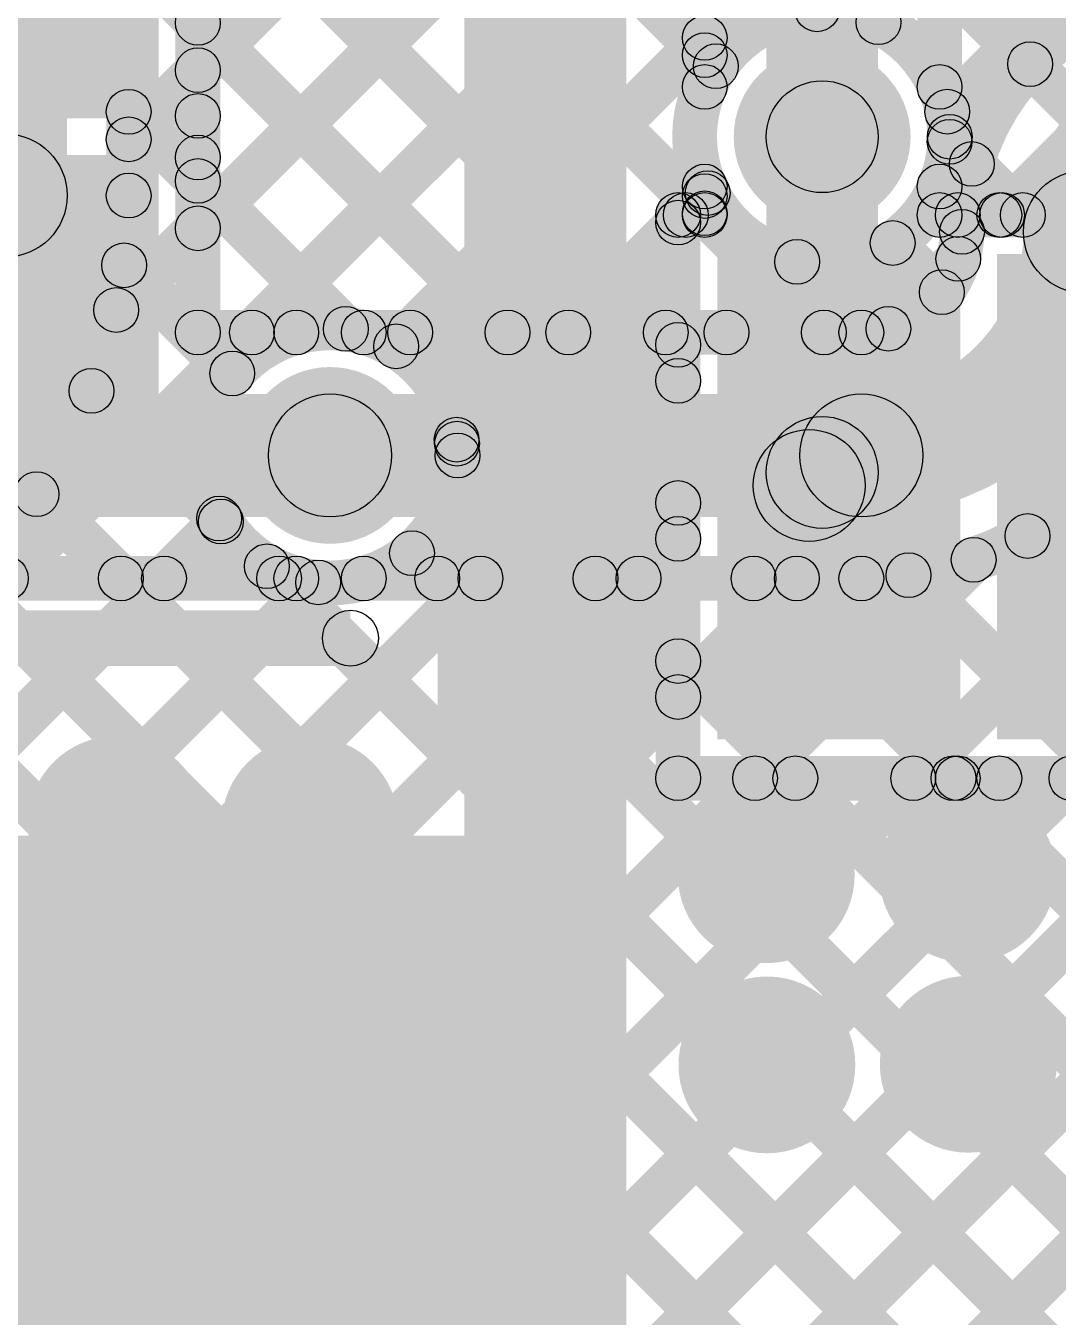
# Model space of a CAD drawing. Header units: millimetres. Extents: x -0.24 to 2.5, y 0 to 2.55.
# Drawn here: x 1.5976 to 1.7822, y 1.3799 to 1.6108 of the extents above; entities that cross this region are included whole.
import ezdxf

# ---------------------------------------------------------------- set-up
doc = ezdxf.new("R2010")
doc.units = ezdxf.units.MM
doc.header["$MEASUREMENT"] = 0
for name, color, linetype in [('BottomLayer', 5, 'Continuous'), ('BottomSolder', 6, 'Continuous'), ('TopLayer', 1, 'Continuous'), ('TopOverlay', 2, 'Continuous'), ('TopPaste', 8, 'Continuous'), ('TopSolder', 216, 'Continuous'), ('ViaHoleLayer', 16, 'Continuous')]:
    doc.layers.add(name, color=color, linetype=linetype)

# ---------------------------------------------------------------- blocks, each defined once
blk = doc.blocks.new('ESP32_WROOM_32__16MB__65')
at = {"layer": 'TopLayer'}
for points in [[(-0.37402, -0.2376), (-0.29528, -0.2376), (-0.29528, -0.27303), (-0.37402, -0.27303)], [(-0.37402, -0.2876), (-0.29528, -0.2876), (-0.29528, -0.32303), (-0.37402, -0.32303)], [(-0.2374, -0.38406), (-0.2374, -0.30531), (-0.20197, -0.30531), (-0.20197, -0.38406)], [(-0.1874, -0.38406), (-0.1874, -0.30531), (-0.15197, -0.30531), (-0.15197, -0.38406)], [(-0.1374, -0.38406), (-0.1374, -0.30531), (-0.10197, -0.30531), (-0.10197, -0.38406)]]:
    blk.add_hatch(color=1, dxfattribs=at).paths.add_polyline_path(points)
at = {"layer": 'TopOverlay'}
blk.add_hatch(color=2, dxfattribs=at).paths.add_polyline_path([(-0.355, -0.375), (-0.355, -0.365), (-0.257, -0.365), (-0.257, -0.375)])
h = blk.add_hatch(color=2, dxfattribs=at)
edge = h.paths.add_edge_path()
edge.add_arc((-0.257, -0.37), 0.005, 0, 360)
at = {"layer": 'TopPaste'}
for points in [[(-0.37402, -0.2376), (-0.29528, -0.2376), (-0.29528, -0.27303), (-0.37402, -0.27303)], [(-0.37402, -0.2876), (-0.29528, -0.2876), (-0.29528, -0.32303), (-0.37402, -0.32303)], [(-0.2374, -0.38406), (-0.2374, -0.30531), (-0.20197, -0.30531), (-0.20197, -0.38406)], [(-0.1874, -0.38406), (-0.1874, -0.30531), (-0.15197, -0.30531), (-0.15197, -0.38406)], [(-0.1374, -0.38406), (-0.1374, -0.30531), (-0.10197, -0.30531), (-0.10197, -0.38406)]]:
    blk.add_hatch(color=8, dxfattribs=at).paths.add_polyline_path(points)
at = {"layer": 'TopSolder'}
for points in [[(-0.37802, -0.2336), (-0.29128, -0.2336), (-0.29128, -0.27703), (-0.37802, -0.27703)], [(-0.37802, -0.2836), (-0.29128, -0.2836), (-0.29128, -0.32703), (-0.37802, -0.32703)], [(-0.2414, -0.38806), (-0.2414, -0.30131), (-0.19797, -0.30131), (-0.19797, -0.38806)], [(-0.1914, -0.38806), (-0.1914, -0.30131), (-0.14797, -0.30131), (-0.14797, -0.38806)], [(-0.1414, -0.38806), (-0.1414, -0.30131), (-0.09797, -0.30131), (-0.09797, -0.38806)]]:
    blk.add_hatch(color=216, dxfattribs=at).paths.add_polyline_path(points)
at = {"layer": 'TopOverlay'}
blk.add_circle((-0.257, -0.37), 0.005, dxfattribs=at)

msp = doc.modelspace()

# ---------------------------------------------------------------- hatches: boundary and pattern name
at = {"layer": 'BottomLayer'}
for points in [[(1.7652, 1.59265), (1.75954, 1.59831), (2.05617, 1.89494), (2.06183, 1.88928)], [(1.723, 1.59991), (1.715, 1.59991), (1.715, 1.889), (1.723, 1.889)], [(1.75, 1.591), (1.73, 1.591), (1.73, 1.889), (1.75, 1.889)], [(1.765, 1.59991), (1.757, 1.59991), (1.757, 1.889), (1.765, 1.889)], [(1.61883, 1.5877), (1.61317, 1.59336), (1.71617, 1.69636), (1.72183, 1.6907)], [(1.61659, 1.55719), (1.61094, 1.56284), (1.71617, 1.66808), (1.72183, 1.66242)], [(1.66209, 1.65685), (1.66775, 1.66251), (1.72183, 1.60843), (1.71617, 1.60277)], [(1.6212, 1.64117), (1.62686, 1.64683), (1.71486, 1.55883), (1.7092, 1.55317)], [(1.64866, 1.642), (1.65431, 1.64765), (1.74314, 1.55883), (1.73748, 1.55317)], [(1.48883, 1.40114), (1.48317, 1.40679), (1.71617, 1.63979), (1.72183, 1.63414)], [(1.605, 1.58048), (1.583, 1.58048), (1.583, 1.636), (1.605, 1.636)], [(1.62, 1.58048), (1.612, 1.58048), (1.612, 1.636), (1.62, 1.636)], [(1.61317, 1.62092), (1.61883, 1.62657), (1.68657, 1.55883), (1.68092, 1.55317)], [(1.75817, 1.61734), (1.76383, 1.62299), (1.78001, 1.60681), (1.77435, 1.60116)], [(1.66915, 1.55317), (1.66349, 1.55883), (1.71617, 1.61151), (1.72183, 1.60585)], [(1.61317, 1.59263), (1.61883, 1.59829), (1.65765, 1.55946), (1.652, 1.55381)], [(1.75996, 1.58726), (1.76562, 1.59292), (1.76958, 1.58896), (1.76392, 1.58331)], [(1.69743, 1.55317), (1.69178, 1.55883), (1.7167, 1.58376), (1.72236, 1.5781)], [(1.48883, 1.14658), (1.48317, 1.15223), (1.90677, 1.57583), (1.91242, 1.57017)], [(1.48883, 1.20315), (1.48317, 1.2088), (1.8502, 1.57583), (1.85585, 1.57017)], [(1.48883, 1.11829), (1.48317, 1.12395), (1.93505, 1.57583), (1.94071, 1.57017)], [(1.48883, 1.17486), (1.48317, 1.18052), (1.87848, 1.57583), (1.88414, 1.57017)], [(1.74978, 1.56916), (1.75544, 1.57482), (1.76423, 1.56603), (1.75857, 1.56037)], [(1.61235, 1.56517), (1.618, 1.57083), (1.63735, 1.55148), (1.63169, 1.54583)], [(1.72572, 1.55317), (1.72006, 1.55883), (1.73269, 1.57146), (1.73835, 1.5658)], [(1.75466, 1.55383), (1.74901, 1.55949), (1.76151, 1.57199), (1.76717, 1.56634)], [(1.65803, 1.552), (1.65803, 1.56), (1.747, 1.56), (1.747, 1.552)], [(1.48883, 1.09001), (1.48317, 1.09566), (1.94217, 1.55466), (1.94783, 1.54901)], [(1.60651, 1.54273), (1.61216, 1.54838), (1.635, 1.52554), (1.62935, 1.51989)], [(1.652, 1.523), (1.652, 1.545), (1.747, 1.545), (1.747, 1.523)], [(1.59671, 1.52424), (1.60236, 1.5299), (2.40183, 0.73044), (2.39617, 0.72478)], [(1.48883, 1.37285), (1.48317, 1.37851), (1.62967, 1.525), (1.63532, 1.51935)], [(1.77389, 1.51676), (1.77955, 1.52242), (2.00032, 1.30165), (1.99466, 1.29599)], [(1.48883, 1.23143), (1.48317, 1.23709), (1.76426, 1.51817), (1.76991, 1.51252)], [(1.63789, 1.51135), (1.64354, 1.517), (2.40183, 0.75872), (2.39617, 0.75306)], [(1.65803, 1.508), (1.65803, 1.516), (1.747, 1.516), (1.747, 1.508)], [(1.75262, 1.50975), (1.75828, 1.51541), (1.99883, 1.27486), (1.99317, 1.2692)], [(1.48883, 1.31628), (1.48317, 1.32194), (1.67606, 1.51483), (1.68172, 1.50917)], [(1.48883, 1.25971), (1.48317, 1.26537), (1.73263, 1.51483), (1.73829, 1.50917)], [(1.48883, 1.288), (1.48317, 1.29365), (1.70435, 1.51483), (1.71, 1.50917)], [(1.48883, 1.34457), (1.48317, 1.35022), (1.64706, 1.51412), (1.65272, 1.50846)], [(1.58372, 1.50895), (1.58937, 1.5146), (2.40183, 0.70215), (2.39617, 0.69649)], [(1.66835, 1.50917), (1.674, 1.51483), (2.40183, 0.787), (2.39617, 0.78135)], [(1.69663, 1.50917), (1.70229, 1.51483), (2.00076, 1.21636), (1.9951, 1.2107)], [(1.72492, 1.50917), (1.73057, 1.51483), (1.99883, 1.24657), (1.99317, 1.24092)], [(1.56771, 1.49667), (1.57337, 1.50233), (2.40183, 0.67387), (2.39617, 0.66821)], [(1.5484, 1.48769), (1.55406, 1.49335), (2.40183, 0.64558), (2.39617, 0.63993)], [(1.5248, 1.48302), (1.53045, 1.48867), (2.2963, 0.72283), (2.29064, 0.71717)], [(1.50499, 1.47454), (1.51065, 1.48019), (2.26801, 0.72283), (2.26236, 0.71717)]]:
    msp.add_hatch(color=5, dxfattribs=at).paths.add_polyline_path(points)
h = msp.add_hatch(color=5, dxfattribs=at)
edge = h.paths.add_edge_path()
edge.add_arc((1.719, 1.60868), 0.004, 0, 360)
h = msp.add_hatch(color=5, dxfattribs=at)
edge = h.paths.add_edge_path()
edge.add_arc((1.719, 1.6056), 0.004, 0, 360)
h = msp.add_hatch(color=5, dxfattribs=at)
edge = h.paths.add_edge_path()
edge.add_arc((1.77718, 1.60399), 0.004, 0, 360)
h = msp.add_hatch(color=5, dxfattribs=at)
edge = h.paths.add_edge_path()
edge.add_arc((1.719, 1.59991), 0.004, 0, 360)
h = msp.add_hatch(color=5, dxfattribs=at)
edge = h.paths.add_edge_path()
edge.add_arc((1.719, 1.59991), 0.004, 0, 360)
h = msp.add_hatch(color=5, dxfattribs=at)
edge = h.paths.add_edge_path()
edge.add_arc((1.761, 1.59991), 0.004, 0, 360)
h = msp.add_hatch(color=5, dxfattribs=at)
edge = h.paths.add_edge_path()
edge.add_arc((1.761, 1.59991), 0.004, 0, 360)
h = msp.add_hatch(color=5, dxfattribs=at)
edge = h.paths.add_edge_path()
edge.add_arc((1.74, 1.591), 0.01181, 0, 360)
h = msp.add_hatch(color=5, dxfattribs=at)
edge = h.paths.add_edge_path()
edge.add_arc((1.74, 1.591), 0.01, 0, 360)
h = msp.add_hatch(color=5, dxfattribs=at)
edge = h.paths.add_edge_path()
edge.add_arc((1.616, 1.59546), 0.004, 0, 360)
h = msp.add_hatch(color=5, dxfattribs=at)
edge = h.paths.add_edge_path()
edge.add_arc((1.76237, 1.59548), 0.004, 0, 360)
h = msp.add_hatch(color=5, dxfattribs=at)
edge = h.paths.add_edge_path()
edge.add_arc((1.616, 1.59053), 0.004, 0, 360)
h = msp.add_hatch(color=5, dxfattribs=at)
edge = h.paths.add_edge_path()
edge.add_arc((1.76279, 1.59009), 0.004, 0, 360)
h = msp.add_hatch(color=5, dxfattribs=at)
edge = h.paths.add_edge_path()
edge.add_arc((1.76281, 1.591), 0.004, 0, 360)
h = msp.add_hatch(color=5, dxfattribs=at)
edge = h.paths.add_edge_path()
edge.add_arc((1.76281, 1.591), 0.004, 0, 360)
h = msp.add_hatch(color=5, dxfattribs=at)
edge = h.paths.add_edge_path()
edge.add_arc((1.594, 1.58048), 0.011, 0, 360)
h = msp.add_hatch(color=5, dxfattribs=at)
edge = h.paths.add_edge_path()
edge.add_arc((1.594, 1.58048), 0.011, 0, 360)
h = msp.add_hatch(color=5, dxfattribs=at)
edge = h.paths.add_edge_path()
edge.add_arc((1.76675, 1.58613), 0.004, 0, 360)
h = msp.add_hatch(color=5, dxfattribs=at)
edge = h.paths.add_edge_path()
edge.add_arc((1.616, 1.58048), 0.004, 0, 360)
h = msp.add_hatch(color=5, dxfattribs=at)
edge = h.paths.add_edge_path()
edge.add_arc((1.616, 1.58048), 0.004, 0, 360)
h = msp.add_hatch(color=5, dxfattribs=at)
edge = h.paths.add_edge_path()
edge.add_arc((1.71953, 1.58093), 0.004, 0, 360)
h = msp.add_hatch(color=5, dxfattribs=at)
edge = h.paths.add_edge_path()
edge.add_arc((1.787, 1.574), 0.011, 0, 360)
h = msp.add_hatch(color=5, dxfattribs=at)
edge = h.paths.add_edge_path()
edge.add_arc((1.787, 1.574), 0.011, 0, 360)
h = msp.add_hatch(color=5, dxfattribs=at)
edge = h.paths.add_edge_path()
edge.add_arc((1.765, 1.574), 0.004, 0, 360)
h = msp.add_hatch(color=5, dxfattribs=at)
edge = h.paths.add_edge_path()
edge.add_arc((1.765, 1.574), 0.004, 0, 360)
h = msp.add_hatch(color=5, dxfattribs=at)
edge = h.paths.add_edge_path()
edge.add_arc((1.75261, 1.57199), 0.004, 0, 360)
h = msp.add_hatch(color=5, dxfattribs=at)
edge = h.paths.add_edge_path()
edge.add_arc((1.76434, 1.56916), 0.004, 0, 360)
h = msp.add_hatch(color=5, dxfattribs=at)
edge = h.paths.add_edge_path()
edge.add_arc((1.61518, 1.568), 0.004, 0, 360)
h = msp.add_hatch(color=5, dxfattribs=at)
edge = h.paths.add_edge_path()
edge.add_arc((1.73552, 1.56863), 0.004, 0, 360)
h = msp.add_hatch(color=5, dxfattribs=at)
edge = h.paths.add_edge_path()
edge.add_arc((1.7614, 1.5632), 0.004, 0, 360)
h = msp.add_hatch(color=5, dxfattribs=at)
edge = h.paths.add_edge_path()
edge.add_arc((1.61377, 1.56001), 0.004, 0, 360)
h = msp.add_hatch(color=5, dxfattribs=at)
edge = h.paths.add_edge_path()
edge.add_arc((1.65482, 1.55664), 0.004, 0, 360)
h = msp.add_hatch(color=5, dxfattribs=at)
edge = h.paths.add_edge_path()
edge.add_arc((1.65803, 1.556), 0.004, 0, 360)
h = msp.add_hatch(color=5, dxfattribs=at)
edge = h.paths.add_edge_path()
edge.add_arc((1.65803, 1.556), 0.004, 0, 360)
h = msp.add_hatch(color=5, dxfattribs=at)
edge = h.paths.add_edge_path()
edge.add_arc((1.66632, 1.556), 0.004, 0, 360)
h = msp.add_hatch(color=5, dxfattribs=at)
edge = h.paths.add_edge_path()
edge.add_arc((1.68374, 1.556), 0.004, 0, 360)
h = msp.add_hatch(color=5, dxfattribs=at)
edge = h.paths.add_edge_path()
edge.add_arc((1.6946, 1.556), 0.004, 0, 360)
h = msp.add_hatch(color=5, dxfattribs=at)
edge = h.paths.add_edge_path()
edge.add_arc((1.71203, 1.556), 0.004, 0, 360)
h = msp.add_hatch(color=5, dxfattribs=at)
edge = h.paths.add_edge_path()
edge.add_arc((1.72289, 1.556), 0.004, 0, 360)
h = msp.add_hatch(color=5, dxfattribs=at)
edge = h.paths.add_edge_path()
edge.add_arc((1.74031, 1.556), 0.004, 0, 360)
h = msp.add_hatch(color=5, dxfattribs=at)
edge = h.paths.add_edge_path()
edge.add_arc((1.747, 1.556), 0.004, 0, 360)
h = msp.add_hatch(color=5, dxfattribs=at)
edge = h.paths.add_edge_path()
edge.add_arc((1.747, 1.556), 0.004, 0, 360)
h = msp.add_hatch(color=5, dxfattribs=at)
edge = h.paths.add_edge_path()
edge.add_arc((1.75184, 1.55666), 0.004, 0, 360)
h = msp.add_hatch(color=5, dxfattribs=at)
edge = h.paths.add_edge_path()
edge.add_arc((1.63452, 1.54866), 0.004, 0, 360)
h = msp.add_hatch(color=5, dxfattribs=at)
edge = h.paths.add_edge_path()
edge.add_arc((1.60934, 1.54555), 0.004, 0, 360)
h = msp.add_hatch(color=5, dxfattribs=at)
edge = h.paths.add_edge_path()
edge.add_arc((1.652, 1.534), 0.01181, 0, 360)
h = msp.add_hatch(color=5, dxfattribs=at)
edge = h.paths.add_edge_path()
edge.add_arc((1.652, 1.534), 0.011, 0, 360)
h = msp.add_hatch(color=5, dxfattribs=at)
edge = h.paths.add_edge_path()
edge.add_arc((1.747, 1.534), 0.011, 0, 360)
h = msp.add_hatch(color=5, dxfattribs=at)
edge = h.paths.add_edge_path()
edge.add_arc((1.747, 1.534), 0.011, 0, 360)
h = msp.add_hatch(color=5, dxfattribs=at)
edge = h.paths.add_edge_path()
edge.add_arc((1.59954, 1.52707), 0.004, 0, 360)
h = msp.add_hatch(color=5, dxfattribs=at)
edge = h.paths.add_edge_path()
edge.add_arc((1.63218, 1.52271), 0.004, 0, 360)
h = msp.add_hatch(color=5, dxfattribs=at)
edge = h.paths.add_edge_path()
edge.add_arc((1.63249, 1.52217), 0.004, 0, 360)
h = msp.add_hatch(color=5, dxfattribs=at)
edge = h.paths.add_edge_path()
edge.add_arc((1.77672, 1.51959), 0.004, 0, 360)
h = msp.add_hatch(color=5, dxfattribs=at)
edge = h.paths.add_edge_path()
edge.add_arc((1.64071, 1.51418), 0.004, 0, 360)
h = msp.add_hatch(color=5, dxfattribs=at)
edge = h.paths.add_edge_path()
edge.add_arc((1.76709, 1.51534), 0.004, 0, 360)
h = msp.add_hatch(color=5, dxfattribs=at)
edge = h.paths.add_edge_path()
edge.add_arc((1.64989, 1.51129), 0.004, 0, 360)
h = msp.add_hatch(color=5, dxfattribs=at)
edge = h.paths.add_edge_path()
edge.add_arc((1.65803, 1.512), 0.004, 0, 360)
h = msp.add_hatch(color=5, dxfattribs=at)
edge = h.paths.add_edge_path()
edge.add_arc((1.65803, 1.512), 0.004, 0, 360)
h = msp.add_hatch(color=5, dxfattribs=at)
edge = h.paths.add_edge_path()
edge.add_arc((1.67118, 1.512), 0.004, 0, 360)
h = msp.add_hatch(color=5, dxfattribs=at)
edge = h.paths.add_edge_path()
edge.add_arc((1.67889, 1.512), 0.004, 0, 360)
h = msp.add_hatch(color=5, dxfattribs=at)
edge = h.paths.add_edge_path()
edge.add_arc((1.69946, 1.512), 0.004, 0, 360)
h = msp.add_hatch(color=5, dxfattribs=at)
edge = h.paths.add_edge_path()
edge.add_arc((1.70717, 1.512), 0.004, 0, 360)
h = msp.add_hatch(color=5, dxfattribs=at)
edge = h.paths.add_edge_path()
edge.add_arc((1.72774, 1.512), 0.004, 0, 360)
h = msp.add_hatch(color=5, dxfattribs=at)
edge = h.paths.add_edge_path()
edge.add_arc((1.73546, 1.512), 0.004, 0, 360)
h = msp.add_hatch(color=5, dxfattribs=at)
edge = h.paths.add_edge_path()
edge.add_arc((1.747, 1.512), 0.004, 0, 360)
h = msp.add_hatch(color=5, dxfattribs=at)
edge = h.paths.add_edge_path()
edge.add_arc((1.747, 1.512), 0.004, 0, 360)
h = msp.add_hatch(color=5, dxfattribs=at)
edge = h.paths.add_edge_path()
edge.add_arc((1.75545, 1.51258), 0.004, 0, 360)
h = msp.add_hatch(color=5, dxfattribs=at)
edge = h.paths.add_edge_path()
edge.add_arc((1.61378, 1.468), 0.01181, 0, 360)
h = msp.add_hatch(color=5, dxfattribs=at)
edge = h.paths.add_edge_path()
edge.add_arc((1.64844, 1.46789), 0.01181, 0, 360)
h = msp.add_hatch(color=5, dxfattribs=at)
edge = h.paths.add_edge_path()
edge.add_arc((1.73, 1.459), 0.01181, 0, 360)
h = msp.add_hatch(color=5, dxfattribs=at)
edge = h.paths.add_edge_path()
edge.add_arc((1.766, 1.45911), 0.01181, 0, 360)
h = msp.add_hatch(color=5, dxfattribs=at)
edge = h.paths.add_edge_path()
edge.add_arc((1.61378, 1.432), 0.01181, 0, 360)
h = msp.add_hatch(color=5, dxfattribs=at)
edge = h.paths.add_edge_path()
edge.add_arc((1.64833, 1.43189), 0.01181, 0, 360)
h = msp.add_hatch(color=5, dxfattribs=at)
edge = h.paths.add_edge_path()
edge.add_arc((1.73012, 1.425), 0.01181, 0, 360)
h = msp.add_hatch(color=5, dxfattribs=at)
edge = h.paths.add_edge_path()
edge.add_arc((1.76612, 1.42511), 0.01181, 0, 360)
h = msp.add_hatch(color=5, dxfattribs=at)
edge = h.paths.add_edge_path()
edge.add_arc((1.61389, 1.396), 0.01181, 0, 360)
h = msp.add_hatch(color=5, dxfattribs=at)
edge = h.paths.add_edge_path()
edge.add_arc((1.64822, 1.39589), 0.01181, 0, 360)
at = {"layer": 'BottomSolder'}
h = msp.add_hatch(color=6, dxfattribs=at)
edge = h.paths.add_edge_path()
edge.add_arc((1.74, 1.591), 0.01581, 0, 360)
h = msp.add_hatch(color=6, dxfattribs=at)
edge = h.paths.add_edge_path()
edge.add_arc((1.652, 1.534), 0.01581, 0, 360)
h = msp.add_hatch(color=6, dxfattribs=at)
edge = h.paths.add_edge_path()
edge.add_arc((1.61378, 1.468), 0.01581, 0, 360)
h = msp.add_hatch(color=6, dxfattribs=at)
edge = h.paths.add_edge_path()
edge.add_arc((1.64844, 1.46789), 0.01581, 0, 360)
h = msp.add_hatch(color=6, dxfattribs=at)
edge = h.paths.add_edge_path()
edge.add_arc((1.73, 1.459), 0.01581, 0, 360)
h = msp.add_hatch(color=6, dxfattribs=at)
edge = h.paths.add_edge_path()
edge.add_arc((1.766, 1.45911), 0.01581, 0, 360)
h = msp.add_hatch(color=6, dxfattribs=at)
edge = h.paths.add_edge_path()
edge.add_arc((1.61378, 1.432), 0.01581, 0, 360)
h = msp.add_hatch(color=6, dxfattribs=at)
edge = h.paths.add_edge_path()
edge.add_arc((1.64833, 1.43189), 0.01581, 0, 360)
h = msp.add_hatch(color=6, dxfattribs=at)
edge = h.paths.add_edge_path()
edge.add_arc((1.73012, 1.425), 0.01581, 0, 360)
h = msp.add_hatch(color=6, dxfattribs=at)
edge = h.paths.add_edge_path()
edge.add_arc((1.76612, 1.42511), 0.01581, 0, 360)
h = msp.add_hatch(color=6, dxfattribs=at)
edge = h.paths.add_edge_path()
edge.add_arc((1.61389, 1.396), 0.01581, 0, 360)
h = msp.add_hatch(color=6, dxfattribs=at)
edge = h.paths.add_edge_path()
edge.add_arc((1.64822, 1.39589), 0.01581, 0, 360)
at = {"layer": 'TopLayer'}
for points in [[(1.6312, 1.60007), (1.62554, 1.60573), (2.19409, 2.17428), (2.19975, 2.16863)], [(1.6312, 1.57179), (1.62554, 1.57745), (2.19409, 2.146), (2.19975, 2.14034)], [(1.64086, 1.55317), (1.63521, 1.55883), (2.19409, 2.11771), (2.19975, 2.11206)], [(1.66665, 1.55068), (1.661, 1.55633), (2.19409, 2.08943), (2.19975, 2.08377)], [(1.7529, 1.60864), (1.74724, 1.6143), (2.19409, 2.06114), (2.19975, 2.05549)], [(1.7652, 1.59265), (1.75954, 1.59831), (2.19409, 2.03286), (2.19975, 2.0272)], [(1.775, 1.57417), (1.76935, 1.57983), (2.19409, 2.00458), (2.19975, 1.99892)], [(1.676, 1.297), (1.705, 1.297), (1.705, 1.89), (1.676, 1.89)], [(1.65465, 1.72086), (1.6603, 1.72652), (1.80699, 1.57983), (1.80134, 1.57417)], [(1.66209, 1.65685), (1.66775, 1.66251), (1.72382, 1.60644), (1.71816, 1.60078)], [(1.64866, 1.642), (1.65431, 1.64765), (1.72183, 1.58014), (1.71617, 1.57448)], [(1.62554, 1.63683), (1.6312, 1.64249), (1.71707, 1.55661), (1.71142, 1.55096)], [(1.63237, 1.59472), (1.62437, 1.59472), (1.62437, 1.63728), (1.63237, 1.63728)], [(1.62554, 1.60855), (1.6312, 1.6142), (1.71707, 1.52833), (1.71142, 1.52267)], [(1.63237, 1.58728), (1.62437, 1.58728), (1.62437, 1.59472), (1.63237, 1.59472)], [(1.63237, 1.58728), (1.62437, 1.58728), (1.62437, 1.59472), (1.63237, 1.59472)], [(1.75996, 1.58726), (1.76562, 1.59292), (1.77871, 1.57983), (1.77305, 1.57417)], [(1.75, 1.53096), (1.73, 1.53096), (1.73, 1.591), (1.75, 1.591)], [(1.63237, 1.556), (1.62437, 1.556), (1.62437, 1.58728), (1.63237, 1.58728)], [(1.62554, 1.58026), (1.6312, 1.58592), (1.65765, 1.55946), (1.652, 1.55381)], [(1.71843, 1.57417), (1.71278, 1.57983), (1.71617, 1.58322), (1.72183, 1.57757)], [(1.723, 1.577), (1.715, 1.577), (1.715, 1.58209), (1.723, 1.58209)], [(1.765, 1.577), (1.757, 1.577), (1.757, 1.58209), (1.765, 1.58209)], [(1.71424, 1.573), (1.71424, 1.581), (1.719, 1.581), (1.719, 1.573)], [(1.761, 1.573), (1.761, 1.581), (1.76424, 1.581), (1.76424, 1.573)], [(1.76424, 1.573), (1.76424, 1.581), (1.77168, 1.581), (1.77168, 1.573)], [(1.76424, 1.573), (1.76424, 1.581), (1.77168, 1.581), (1.77168, 1.573)], [(1.77168, 1.573), (1.77168, 1.581), (1.81424, 1.581), (1.81424, 1.573)], [(1.67754, 1.53328), (1.67188, 1.53894), (1.71142, 1.57847), (1.71707, 1.57281)], [(1.71824, 1.47626), (1.71024, 1.47626), (1.71024, 1.577), (1.71824, 1.577)], [(1.62837, 1.552), (1.62837, 1.56), (1.64597, 1.56), (1.64597, 1.552)], [(1.39672, 1.22417), (1.39106, 1.22983), (1.71142, 1.55018), (1.71707, 1.54453)], [(1.547, 1.523), (1.547, 1.545), (1.652, 1.545), (1.652, 1.523)], [(1.67181, 1.534), (1.67746, 1.53965), (1.71707, 1.50004), (1.71142, 1.49439)], [(1.425, 1.22417), (1.41935, 1.22983), (1.71142, 1.5219), (1.71707, 1.51624)], [(1.66383, 1.51369), (1.66948, 1.51935), (1.959, 1.22983), (1.95335, 1.22417)], [(1.552, 1.508), (1.552, 1.516), (1.64597, 1.516), (1.64597, 1.508)], [(1.34015, 1.22417), (1.33449, 1.22983), (1.61949, 1.51483), (1.62515, 1.50917)], [(1.36843, 1.22417), (1.36278, 1.22983), (1.64706, 1.51412), (1.65272, 1.50846)], [(1.55521, 1.50917), (1.56087, 1.51483), (1.84587, 1.22983), (1.84021, 1.22417)], [(1.58349, 1.50917), (1.58915, 1.51483), (1.87415, 1.22983), (1.86849, 1.22417)], [(1.61178, 1.50917), (1.61744, 1.51483), (1.90244, 1.22983), (1.89678, 1.22417)], [(1.64006, 1.50917), (1.64572, 1.51483), (1.93072, 1.22983), (1.92506, 1.22417)], [(1.54637, 1.48972), (1.55203, 1.49538), (1.81758, 1.22983), (1.81193, 1.22417)], [(1.45329, 1.22417), (1.44763, 1.22983), (1.71142, 1.49361), (1.71707, 1.48796)], [(1.48157, 1.22417), (1.47591, 1.22983), (1.72517, 1.47909), (1.73083, 1.47343)], [(1.50985, 1.22417), (1.5042, 1.22983), (1.75346, 1.47909), (1.75911, 1.47343)], [(1.53814, 1.22417), (1.53248, 1.22983), (1.78174, 1.47909), (1.7874, 1.47343)], [(1.53427, 1.47354), (1.53993, 1.4792), (1.7893, 1.22983), (1.78364, 1.22417)], [(1.56642, 1.22417), (1.56077, 1.22983), (1.81003, 1.47909), (1.81568, 1.47343)], [(1.59471, 1.22417), (1.58905, 1.22983), (1.83831, 1.47909), (1.84397, 1.47343)], [(1.62299, 1.22417), (1.61734, 1.22983), (1.8666, 1.47909), (1.87225, 1.47343)], [(1.71424, 1.47226), (1.71424, 1.48026), (1.76424, 1.48026), (1.76424, 1.47226)], [(1.73237, 1.47343), (1.73803, 1.47909), (1.98729, 1.22983), (1.98163, 1.22417)], [(1.76066, 1.47343), (1.76631, 1.47909), (1.99783, 1.24757), (1.99217, 1.24192)], [(1.76424, 1.47226), (1.76424, 1.48026), (1.77168, 1.48026), (1.77168, 1.47226)], [(1.76424, 1.47226), (1.76424, 1.48026), (1.77168, 1.48026), (1.77168, 1.47226)], [(1.77168, 1.47226), (1.77168, 1.48026), (1.81424, 1.48026), (1.81424, 1.47226)], [(1.51415, 1.46538), (1.5198, 1.47104), (1.76101, 1.22983), (1.75536, 1.22417)], [(1.041, 1.272), (1.705, 1.272), (1.705, 1.466), (1.041, 1.466)]]:
    msp.add_hatch(color=1, dxfattribs=at).paths.add_polyline_path(points)
h = msp.add_hatch(color=1, dxfattribs=at)
edge = h.paths.add_edge_path()
edge.add_arc((1.73909, 1.61379), 0.004, 0, 360)
h = msp.add_hatch(color=1, dxfattribs=at)
edge = h.paths.add_edge_path()
edge.add_arc((1.62837, 1.61137), 0.004, 0, 360)
h = msp.add_hatch(color=1, dxfattribs=at)
edge = h.paths.add_edge_path()
edge.add_arc((1.75007, 1.61147), 0.004, 0, 360)
h = msp.add_hatch(color=1, dxfattribs=at)
edge = h.paths.add_edge_path()
edge.add_arc((1.72099, 1.60361), 0.004, 0, 360)
h = msp.add_hatch(color=1, dxfattribs=at)
edge = h.paths.add_edge_path()
edge.add_arc((1.62837, 1.6029), 0.004, 0, 360)
h = msp.add_hatch(color=1, dxfattribs=at)
edge = h.paths.add_edge_path()
edge.add_arc((1.74, 1.591), 0.01181, 0, 360)
h = msp.add_hatch(color=1, dxfattribs=at)
edge = h.paths.add_edge_path()
edge.add_arc((1.74, 1.591), 0.01, 0, 360)
h = msp.add_hatch(color=1, dxfattribs=at)
edge = h.paths.add_edge_path()
edge.add_arc((1.62837, 1.59472), 0.004, 0, 360)
h = msp.add_hatch(color=1, dxfattribs=at)
edge = h.paths.add_edge_path()
edge.add_arc((1.62837, 1.59472), 0.004, 0, 360)
h = msp.add_hatch(color=1, dxfattribs=at)
edge = h.paths.add_edge_path()
edge.add_arc((1.62837, 1.59472), 0.004, 0, 360)
h = msp.add_hatch(color=1, dxfattribs=at)
edge = h.paths.add_edge_path()
edge.add_arc((1.76237, 1.59548), 0.004, 0, 360)
h = msp.add_hatch(color=1, dxfattribs=at)
edge = h.paths.add_edge_path()
edge.add_arc((1.76279, 1.59009), 0.004, 0, 360)
h = msp.add_hatch(color=1, dxfattribs=at)
edge = h.paths.add_edge_path()
edge.add_arc((1.76281, 1.591), 0.004, 0, 360)
h = msp.add_hatch(color=1, dxfattribs=at)
edge = h.paths.add_edge_path()
edge.add_arc((1.76281, 1.591), 0.004, 0, 360)
h = msp.add_hatch(color=1, dxfattribs=at)
edge = h.paths.add_edge_path()
edge.add_arc((1.62837, 1.58728), 0.004, 0, 360)
h = msp.add_hatch(color=1, dxfattribs=at)
edge = h.paths.add_edge_path()
edge.add_arc((1.62837, 1.58728), 0.004, 0, 360)
h = msp.add_hatch(color=1, dxfattribs=at)
edge = h.paths.add_edge_path()
edge.add_arc((1.62837, 1.58728), 0.004, 0, 360)
h = msp.add_hatch(color=1, dxfattribs=at)
edge = h.paths.add_edge_path()
edge.add_arc((1.62837, 1.58309), 0.004, 0, 360)
h = msp.add_hatch(color=1, dxfattribs=at)
edge = h.paths.add_edge_path()
edge.add_arc((1.719, 1.58209), 0.004, 0, 360)
h = msp.add_hatch(color=1, dxfattribs=at)
edge = h.paths.add_edge_path()
edge.add_arc((1.719, 1.58209), 0.004, 0, 360)
h = msp.add_hatch(color=1, dxfattribs=at)
edge = h.paths.add_edge_path()
edge.add_arc((1.719, 1.58039), 0.004, 0, 360)
h = msp.add_hatch(color=1, dxfattribs=at)
edge = h.paths.add_edge_path()
edge.add_arc((1.761, 1.58209), 0.004, 0, 360)
h = msp.add_hatch(color=1, dxfattribs=at)
edge = h.paths.add_edge_path()
edge.add_arc((1.761, 1.58209), 0.004, 0, 360)
h = msp.add_hatch(color=1, dxfattribs=at)
edge = h.paths.add_edge_path()
edge.add_arc((1.71424, 1.577), 0.004, 0, 360)
h = msp.add_hatch(color=1, dxfattribs=at)
edge = h.paths.add_edge_path()
edge.add_arc((1.71424, 1.577), 0.004, 0, 360)
h = msp.add_hatch(color=1, dxfattribs=at)
edge = h.paths.add_edge_path()
edge.add_arc((1.71561, 1.577), 0.004, 0, 360)
h = msp.add_hatch(color=1, dxfattribs=at)
edge = h.paths.add_edge_path()
edge.add_arc((1.719, 1.57731), 0.004, 0, 360)
h = msp.add_hatch(color=1, dxfattribs=at)
edge = h.paths.add_edge_path()
edge.add_arc((1.719, 1.577), 0.004, 0, 360)
h = msp.add_hatch(color=1, dxfattribs=at)
edge = h.paths.add_edge_path()
edge.add_arc((1.719, 1.577), 0.004, 0, 360)
h = msp.add_hatch(color=1, dxfattribs=at)
edge = h.paths.add_edge_path()
edge.add_arc((1.761, 1.577), 0.004, 0, 360)
h = msp.add_hatch(color=1, dxfattribs=at)
edge = h.paths.add_edge_path()
edge.add_arc((1.761, 1.577), 0.004, 0, 360)
h = msp.add_hatch(color=1, dxfattribs=at)
edge = h.paths.add_edge_path()
edge.add_arc((1.76424, 1.577), 0.004, 0, 360)
h = msp.add_hatch(color=1, dxfattribs=at)
edge = h.paths.add_edge_path()
edge.add_arc((1.76424, 1.577), 0.004, 0, 360)
h = msp.add_hatch(color=1, dxfattribs=at)
edge = h.paths.add_edge_path()
edge.add_arc((1.76424, 1.577), 0.004, 0, 360)
h = msp.add_hatch(color=1, dxfattribs=at)
edge = h.paths.add_edge_path()
edge.add_arc((1.77168, 1.577), 0.004, 0, 360)
h = msp.add_hatch(color=1, dxfattribs=at)
edge = h.paths.add_edge_path()
edge.add_arc((1.77168, 1.577), 0.004, 0, 360)
h = msp.add_hatch(color=1, dxfattribs=at)
edge = h.paths.add_edge_path()
edge.add_arc((1.77168, 1.577), 0.004, 0, 360)
h = msp.add_hatch(color=1, dxfattribs=at)
edge = h.paths.add_edge_path()
edge.add_arc((1.77217, 1.577), 0.004, 0, 360)
h = msp.add_hatch(color=1, dxfattribs=at)
edge = h.paths.add_edge_path()
edge.add_arc((1.77588, 1.577), 0.004, 0, 360)
h = msp.add_hatch(color=1, dxfattribs=at)
edge = h.paths.add_edge_path()
edge.add_arc((1.62837, 1.57462), 0.004, 0, 360)
h = msp.add_hatch(color=1, dxfattribs=at)
edge = h.paths.add_edge_path()
edge.add_arc((1.71424, 1.57564), 0.004, 0, 360)
h = msp.add_hatch(color=1, dxfattribs=at)
edge = h.paths.add_edge_path()
edge.add_arc((1.62837, 1.556), 0.004, 0, 360)
h = msp.add_hatch(color=1, dxfattribs=at)
edge = h.paths.add_edge_path()
edge.add_arc((1.62837, 1.556), 0.004, 0, 360)
h = msp.add_hatch(color=1, dxfattribs=at)
edge = h.paths.add_edge_path()
edge.add_arc((1.63804, 1.556), 0.004, 0, 360)
h = msp.add_hatch(color=1, dxfattribs=at)
edge = h.paths.add_edge_path()
edge.add_arc((1.64597, 1.556), 0.004, 0, 360)
h = msp.add_hatch(color=1, dxfattribs=at)
edge = h.paths.add_edge_path()
edge.add_arc((1.64597, 1.556), 0.004, 0, 360)
h = msp.add_hatch(color=1, dxfattribs=at)
edge = h.paths.add_edge_path()
edge.add_arc((1.65482, 1.55664), 0.004, 0, 360)
h = msp.add_hatch(color=1, dxfattribs=at)
edge = h.paths.add_edge_path()
edge.add_arc((1.66383, 1.55351), 0.004, 0, 360)
h = msp.add_hatch(color=1, dxfattribs=at)
edge = h.paths.add_edge_path()
edge.add_arc((1.71424, 1.55378), 0.004, 0, 360)
h = msp.add_hatch(color=1, dxfattribs=at)
edge = h.paths.add_edge_path()
edge.add_arc((1.71424, 1.54735), 0.004, 0, 360)
h = msp.add_hatch(color=1, dxfattribs=at)
edge = h.paths.add_edge_path()
edge.add_arc((1.652, 1.534), 0.01181, 0, 360)
h = msp.add_hatch(color=1, dxfattribs=at)
edge = h.paths.add_edge_path()
edge.add_arc((1.652, 1.534), 0.011, 0, 360)
h = msp.add_hatch(color=1, dxfattribs=at)
edge = h.paths.add_edge_path()
edge.add_arc((1.67464, 1.53682), 0.004, 0, 360)
h = msp.add_hatch(color=1, dxfattribs=at)
edge = h.paths.add_edge_path()
edge.add_arc((1.74, 1.53096), 0.01, 0, 360)
h = msp.add_hatch(color=1, dxfattribs=at)
edge = h.paths.add_edge_path()
edge.add_arc((1.74, 1.53096), 0.01, 0, 360)
h = msp.add_hatch(color=1, dxfattribs=at)
edge = h.paths.add_edge_path()
edge.add_arc((1.67471, 1.53611), 0.004, 0, 360)
h = msp.add_hatch(color=1, dxfattribs=at)
edge = h.paths.add_edge_path()
edge.add_arc((1.73767, 1.52863), 0.01, 0, 360)
h = msp.add_hatch(color=1, dxfattribs=at)
edge = h.paths.add_edge_path()
edge.add_arc((1.67481, 1.534), 0.004, 0, 360)
h = msp.add_hatch(color=1, dxfattribs=at)
edge = h.paths.add_edge_path()
edge.add_arc((1.67481, 1.534), 0.004, 0, 360)
h = msp.add_hatch(color=1, dxfattribs=at)
edge = h.paths.add_edge_path()
edge.add_arc((1.71424, 1.5255), 0.004, 0, 360)
h = msp.add_hatch(color=1, dxfattribs=at)
edge = h.paths.add_edge_path()
edge.add_arc((1.71424, 1.51907), 0.004, 0, 360)
h = msp.add_hatch(color=1, dxfattribs=at)
edge = h.paths.add_edge_path()
edge.add_arc((1.66666, 1.51652), 0.004, 0, 360)
h = msp.add_hatch(color=1, dxfattribs=at)
edge = h.paths.add_edge_path()
edge.add_arc((1.59404, 1.512), 0.004, 0, 360)
h = msp.add_hatch(color=1, dxfattribs=at)
edge = h.paths.add_edge_path()
edge.add_arc((1.61461, 1.512), 0.004, 0, 360)
h = msp.add_hatch(color=1, dxfattribs=at)
edge = h.paths.add_edge_path()
edge.add_arc((1.62232, 1.512), 0.004, 0, 360)
h = msp.add_hatch(color=1, dxfattribs=at)
edge = h.paths.add_edge_path()
edge.add_arc((1.64289, 1.512), 0.004, 0, 360)
h = msp.add_hatch(color=1, dxfattribs=at)
edge = h.paths.add_edge_path()
edge.add_arc((1.64597, 1.512), 0.004, 0, 360)
h = msp.add_hatch(color=1, dxfattribs=at)
edge = h.paths.add_edge_path()
edge.add_arc((1.64597, 1.512), 0.004, 0, 360)
h = msp.add_hatch(color=1, dxfattribs=at)
edge = h.paths.add_edge_path()
edge.add_arc((1.64989, 1.51129), 0.004, 0, 360)
h = msp.add_hatch(color=1, dxfattribs=at)
edge = h.paths.add_edge_path()
edge.add_arc((1.71424, 1.49722), 0.004, 0, 360)
h = msp.add_hatch(color=1, dxfattribs=at)
edge = h.paths.add_edge_path()
edge.add_arc((1.71424, 1.49079), 0.004, 0, 360)
h = msp.add_hatch(color=1, dxfattribs=at)
edge = h.paths.add_edge_path()
edge.add_arc((1.61378, 1.468), 0.01181, 0, 360)
h = msp.add_hatch(color=1, dxfattribs=at)
edge = h.paths.add_edge_path()
edge.add_arc((1.64844, 1.46789), 0.01181, 0, 360)
h = msp.add_hatch(color=1, dxfattribs=at)
edge = h.paths.add_edge_path()
edge.add_arc((1.71424, 1.47626), 0.004, 0, 360)
h = msp.add_hatch(color=1, dxfattribs=at)
edge = h.paths.add_edge_path()
edge.add_arc((1.71424, 1.47626), 0.004, 0, 360)
h = msp.add_hatch(color=1, dxfattribs=at)
edge = h.paths.add_edge_path()
edge.add_arc((1.728, 1.47626), 0.004, 0, 360)
h = msp.add_hatch(color=1, dxfattribs=at)
edge = h.paths.add_edge_path()
edge.add_arc((1.7352, 1.47626), 0.004, 0, 360)
h = msp.add_hatch(color=1, dxfattribs=at)
edge = h.paths.add_edge_path()
edge.add_arc((1.75629, 1.47626), 0.004, 0, 360)
h = msp.add_hatch(color=1, dxfattribs=at)
edge = h.paths.add_edge_path()
edge.add_arc((1.76348, 1.47626), 0.004, 0, 360)
h = msp.add_hatch(color=1, dxfattribs=at)
edge = h.paths.add_edge_path()
edge.add_arc((1.76424, 1.47626), 0.004, 0, 360)
h = msp.add_hatch(color=1, dxfattribs=at)
edge = h.paths.add_edge_path()
edge.add_arc((1.76424, 1.47626), 0.004, 0, 360)
h = msp.add_hatch(color=1, dxfattribs=at)
edge = h.paths.add_edge_path()
edge.add_arc((1.76424, 1.47626), 0.004, 0, 360)
h = msp.add_hatch(color=1, dxfattribs=at)
edge = h.paths.add_edge_path()
edge.add_arc((1.77168, 1.47626), 0.004, 0, 360)
h = msp.add_hatch(color=1, dxfattribs=at)
edge = h.paths.add_edge_path()
edge.add_arc((1.77168, 1.47626), 0.004, 0, 360)
h = msp.add_hatch(color=1, dxfattribs=at)
edge = h.paths.add_edge_path()
edge.add_arc((1.77168, 1.47626), 0.004, 0, 360)
h = msp.add_hatch(color=1, dxfattribs=at)
edge = h.paths.add_edge_path()
edge.add_arc((1.78457, 1.47626), 0.004, 0, 360)
h = msp.add_hatch(color=1, dxfattribs=at)
edge = h.paths.add_edge_path()
edge.add_arc((1.73, 1.459), 0.01181, 0, 360)
h = msp.add_hatch(color=1, dxfattribs=at)
edge = h.paths.add_edge_path()
edge.add_arc((1.766, 1.45911), 0.01181, 0, 360)
h = msp.add_hatch(color=1, dxfattribs=at)
edge = h.paths.add_edge_path()
edge.add_arc((1.61378, 1.432), 0.01181, 0, 360)
h = msp.add_hatch(color=1, dxfattribs=at)
edge = h.paths.add_edge_path()
edge.add_arc((1.64833, 1.43189), 0.01181, 0, 360)
h = msp.add_hatch(color=1, dxfattribs=at)
edge = h.paths.add_edge_path()
edge.add_arc((1.73012, 1.425), 0.01181, 0, 360)
h = msp.add_hatch(color=1, dxfattribs=at)
edge = h.paths.add_edge_path()
edge.add_arc((1.76612, 1.42511), 0.01181, 0, 360)
h = msp.add_hatch(color=1, dxfattribs=at)
edge = h.paths.add_edge_path()
edge.add_arc((1.61389, 1.396), 0.01181, 0, 360)
h = msp.add_hatch(color=1, dxfattribs=at)
edge = h.paths.add_edge_path()
edge.add_arc((1.64822, 1.39589), 0.01181, 0, 360)
at = {"layer": 'TopSolder'}
h = msp.add_hatch(color=216, dxfattribs=at)
edge = h.paths.add_edge_path()
edge.add_arc((1.74, 1.591), 0.01581, 0, 360)
h = msp.add_hatch(color=216, dxfattribs=at)
edge = h.paths.add_edge_path()
edge.add_arc((1.652, 1.534), 0.01581, 0, 360)
h = msp.add_hatch(color=216, dxfattribs=at)
edge = h.paths.add_edge_path()
edge.add_arc((1.61378, 1.468), 0.01581, 0, 360)
h = msp.add_hatch(color=216, dxfattribs=at)
edge = h.paths.add_edge_path()
edge.add_arc((1.64844, 1.46789), 0.01581, 0, 360)
h = msp.add_hatch(color=216, dxfattribs=at)
edge = h.paths.add_edge_path()
edge.add_arc((1.73, 1.459), 0.01581, 0, 360)
h = msp.add_hatch(color=216, dxfattribs=at)
edge = h.paths.add_edge_path()
edge.add_arc((1.766, 1.45911), 0.01581, 0, 360)
h = msp.add_hatch(color=216, dxfattribs=at)
edge = h.paths.add_edge_path()
edge.add_arc((1.61378, 1.432), 0.01581, 0, 360)
h = msp.add_hatch(color=216, dxfattribs=at)
edge = h.paths.add_edge_path()
edge.add_arc((1.64833, 1.43189), 0.01581, 0, 360)
h = msp.add_hatch(color=216, dxfattribs=at)
edge = h.paths.add_edge_path()
edge.add_arc((1.73012, 1.425), 0.01581, 0, 360)
h = msp.add_hatch(color=216, dxfattribs=at)
edge = h.paths.add_edge_path()
edge.add_arc((1.76612, 1.42511), 0.01581, 0, 360)
h = msp.add_hatch(color=216, dxfattribs=at)
edge = h.paths.add_edge_path()
edge.add_arc((1.61389, 1.396), 0.01581, 0, 360)
h = msp.add_hatch(color=216, dxfattribs=at)
edge = h.paths.add_edge_path()
edge.add_arc((1.64822, 1.39589), 0.01581, 0, 360)
at = {"layer": 'ViaHoleLayer'}
h = msp.add_hatch(color=16, dxfattribs=at)
edge = h.paths.add_edge_path()
edge.add_arc((1.74, 1.591), 0.00787, 0, 360)
h = msp.add_hatch(color=16, dxfattribs=at)
edge = h.paths.add_edge_path()
edge.add_arc((1.652, 1.534), 0.00787, 0, 360)
h = msp.add_hatch(color=16, dxfattribs=at)
edge = h.paths.add_edge_path()
edge.add_arc((1.61378, 1.468), 0.00787, 0, 360)
h = msp.add_hatch(color=16, dxfattribs=at)
edge = h.paths.add_edge_path()
edge.add_arc((1.64844, 1.46789), 0.00787, 0, 360)
h = msp.add_hatch(color=16, dxfattribs=at)
edge = h.paths.add_edge_path()
edge.add_arc((1.73, 1.459), 0.00787, 0, 360)
h = msp.add_hatch(color=16, dxfattribs=at)
edge = h.paths.add_edge_path()
edge.add_arc((1.766, 1.45911), 0.00787, 0, 360)
h = msp.add_hatch(color=16, dxfattribs=at)
edge = h.paths.add_edge_path()
edge.add_arc((1.61378, 1.432), 0.00787, 0, 360)
h = msp.add_hatch(color=16, dxfattribs=at)
edge = h.paths.add_edge_path()
edge.add_arc((1.64833, 1.43189), 0.00787, 0, 360)
h = msp.add_hatch(color=16, dxfattribs=at)
edge = h.paths.add_edge_path()
edge.add_arc((1.73012, 1.425), 0.00787, 0, 360)
h = msp.add_hatch(color=16, dxfattribs=at)
edge = h.paths.add_edge_path()
edge.add_arc((1.76612, 1.42511), 0.00787, 0, 360)
h = msp.add_hatch(color=16, dxfattribs=at)
edge = h.paths.add_edge_path()
edge.add_arc((1.61389, 1.396), 0.00787, 0, 360)
h = msp.add_hatch(color=16, dxfattribs=at)
edge = h.paths.add_edge_path()
edge.add_arc((1.64822, 1.39589), 0.00787, 0, 360)

# ---------------------------------------------------------------- linework, layer by layer
at = {"layer": 'BottomLayer'}
for points, const_width in [([(1.765, 1.574, -0.414214), (1.808, 1.617)], 0.008), ([(1.787, 1.574, -0.414214), (1.808, 1.595)], 0.022), ([(1.76281, 1.591, -1.223773), (1.719, 1.59991)], 0.008), ([(1.761, 1.59991, -0.100628), (1.76281, 1.591)], 0.008), ([(1.594, 1.58048, -0.414214), (1.52115, 1.50762)], 0.022), ([(1.616, 1.58048, -0.404399), (1.52433, 1.48568)], 0.008), ([(1.787, 1.574, -0.414214), (1.747, 1.534)], 0.022), ([(1.765, 1.574, -0.414214), (1.747, 1.556)], 0.008), ([(1.80899, 1.573, -0.409497), (1.747, 1.512)], 0.008), ([(1.65803, 1.512, -1.310882), (1.65803, 1.556)], 0.008)]:
    msp.add_lwpolyline(points, format="xyb", dxfattribs=dict(at, const_width=const_width))
for centre, radius in [((1.719, 1.60868), 0.004), ((1.719, 1.6056), 0.004), ((1.77718, 1.60399), 0.004), ((1.719, 1.59991), 0.004), ((1.719, 1.59991), 0.004), ((1.761, 1.59991), 0.004), ((1.761, 1.59991), 0.004), ((1.74, 1.591), 0.01), ((1.616, 1.59546), 0.004), ((1.76237, 1.59548), 0.004), ((1.616, 1.59053), 0.004), ((1.76279, 1.59009), 0.004), ((1.76281, 1.591), 0.004), ((1.76281, 1.591), 0.004), ((1.594, 1.58048), 0.011), ((1.594, 1.58048), 0.011), ((1.76675, 1.58613), 0.004), ((1.616, 1.58048), 0.004), ((1.616, 1.58048), 0.004), ((1.71953, 1.58093), 0.004), ((1.787, 1.574), 0.011), ((1.787, 1.574), 0.011), ((1.765, 1.574), 0.004), ((1.765, 1.574), 0.004), ((1.75261, 1.57199), 0.004), ((1.76434, 1.56916), 0.004), ((1.61518, 1.568), 0.004), ((1.73552, 1.56863), 0.004), ((1.7614, 1.5632), 0.004), ((1.61377, 1.56001), 0.004), ((1.65482, 1.55664), 0.004), ((1.65803, 1.556), 0.004), ((1.65803, 1.556), 0.004), ((1.66632, 1.556), 0.004), ((1.68374, 1.556), 0.004), ((1.6946, 1.556), 0.004), ((1.71203, 1.556), 0.004), ((1.72289, 1.556), 0.004), ((1.74031, 1.556), 0.004), ((1.747, 1.556), 0.004), ((1.747, 1.556), 0.004), ((1.75184, 1.55666), 0.004), ((1.63452, 1.54866), 0.004), ((1.60934, 1.54555), 0.004), ((1.652, 1.534), 0.011), ((1.747, 1.534), 0.011), ((1.747, 1.534), 0.011), ((1.59954, 1.52707), 0.004), ((1.63218, 1.52271), 0.004), ((1.63249, 1.52217), 0.004), ((1.77672, 1.51959), 0.004), ((1.64071, 1.51418), 0.004), ((1.76709, 1.51534), 0.004), ((1.64989, 1.51129), 0.004), ((1.65803, 1.512), 0.004), ((1.65803, 1.512), 0.004), ((1.67118, 1.512), 0.004), ((1.67889, 1.512), 0.004), ((1.69946, 1.512), 0.004), ((1.70717, 1.512), 0.004), ((1.72774, 1.512), 0.004), ((1.73546, 1.512), 0.004), ((1.747, 1.512), 0.004), ((1.747, 1.512), 0.004), ((1.75545, 1.51258), 0.004)]:
    msp.add_circle(centre, radius, dxfattribs=at)
at = {"layer": 'TopLayer'}
for points, const_width in [([(1.719, 1.58209, -1.223773), (1.76281, 1.591)], 0.008), ([(1.76281, 1.591, -0.100628), (1.761, 1.58209)], 0.008), ([(1.64597, 1.556, -0.494904), (1.67481, 1.534)], 0.008), ([(1.74, 1.53096, -0.414214), (1.73767, 1.52863)], 0.02), ([(1.67481, 1.534, -0.494904), (1.64597, 1.512)], 0.008)]:
    msp.add_lwpolyline(points, format="xyb", dxfattribs=dict(at, const_width=const_width))
for centre, radius in [((1.73909, 1.61379), 0.004), ((1.62837, 1.61137), 0.004), ((1.75007, 1.61147), 0.004), ((1.72099, 1.60361), 0.004), ((1.62837, 1.6029), 0.004), ((1.74, 1.591), 0.01), ((1.62837, 1.59472), 0.004), ((1.62837, 1.59472), 0.004), ((1.62837, 1.59472), 0.004), ((1.76237, 1.59548), 0.004), ((1.76279, 1.59009), 0.004), ((1.76281, 1.591), 0.004), ((1.76281, 1.591), 0.004), ((1.62837, 1.58728), 0.004), ((1.62837, 1.58728), 0.004), ((1.62837, 1.58728), 0.004), ((1.62837, 1.58309), 0.004), ((1.719, 1.58209), 0.004), ((1.719, 1.58209), 0.004), ((1.719, 1.58039), 0.004), ((1.761, 1.58209), 0.004), ((1.761, 1.58209), 0.004), ((1.71424, 1.577), 0.004), ((1.71424, 1.577), 0.004), ((1.71561, 1.577), 0.004), ((1.719, 1.57731), 0.004), ((1.719, 1.577), 0.004), ((1.719, 1.577), 0.004), ((1.761, 1.577), 0.004), ((1.761, 1.577), 0.004), ((1.76424, 1.577), 0.004), ((1.76424, 1.577), 0.004), ((1.76424, 1.577), 0.004), ((1.77168, 1.577), 0.004), ((1.77168, 1.577), 0.004), ((1.77168, 1.577), 0.004), ((1.77217, 1.577), 0.004), ((1.77588, 1.577), 0.004), ((1.62837, 1.57462), 0.004), ((1.71424, 1.57564), 0.004), ((1.62837, 1.556), 0.004), ((1.62837, 1.556), 0.004), ((1.63804, 1.556), 0.004), ((1.64597, 1.556), 0.004), ((1.64597, 1.556), 0.004), ((1.65482, 1.55664), 0.004), ((1.66383, 1.55351), 0.004), ((1.71424, 1.55378), 0.004), ((1.71424, 1.54735), 0.004), ((1.652, 1.534), 0.011), ((1.67464, 1.53682), 0.004), ((1.74, 1.53096), 0.01), ((1.74, 1.53096), 0.01), ((1.67471, 1.53611), 0.004), ((1.73767, 1.52863), 0.01), ((1.67481, 1.534), 0.004), ((1.67481, 1.534), 0.004), ((1.71424, 1.5255), 0.004), ((1.71424, 1.51907), 0.004), ((1.66666, 1.51652), 0.004), ((1.59404, 1.512), 0.004), ((1.61461, 1.512), 0.004), ((1.62232, 1.512), 0.004), ((1.64289, 1.512), 0.004), ((1.64597, 1.512), 0.004), ((1.64597, 1.512), 0.004), ((1.64989, 1.51129), 0.004), ((1.71424, 1.49722), 0.004), ((1.71424, 1.49079), 0.004), ((1.71424, 1.47626), 0.004), ((1.71424, 1.47626), 0.004), ((1.728, 1.47626), 0.004), ((1.7352, 1.47626), 0.004), ((1.75629, 1.47626), 0.004), ((1.76348, 1.47626), 0.004), ((1.76424, 1.47626), 0.004), ((1.76424, 1.47626), 0.004), ((1.76424, 1.47626), 0.004), ((1.77168, 1.47626), 0.004), ((1.77168, 1.47626), 0.004), ((1.77168, 1.47626), 0.004), ((1.78457, 1.47626), 0.004)]:
    msp.add_circle(centre, radius, dxfattribs=at)

# ---------------------------------------------------------------- block references
at = {"rotation": 360}
msp.add_blockref('ESP32_WROOM_32__16MB__65', (1.91265, 1.87131), dxfattribs=at)

doc.saveas('drawing.dxf')
